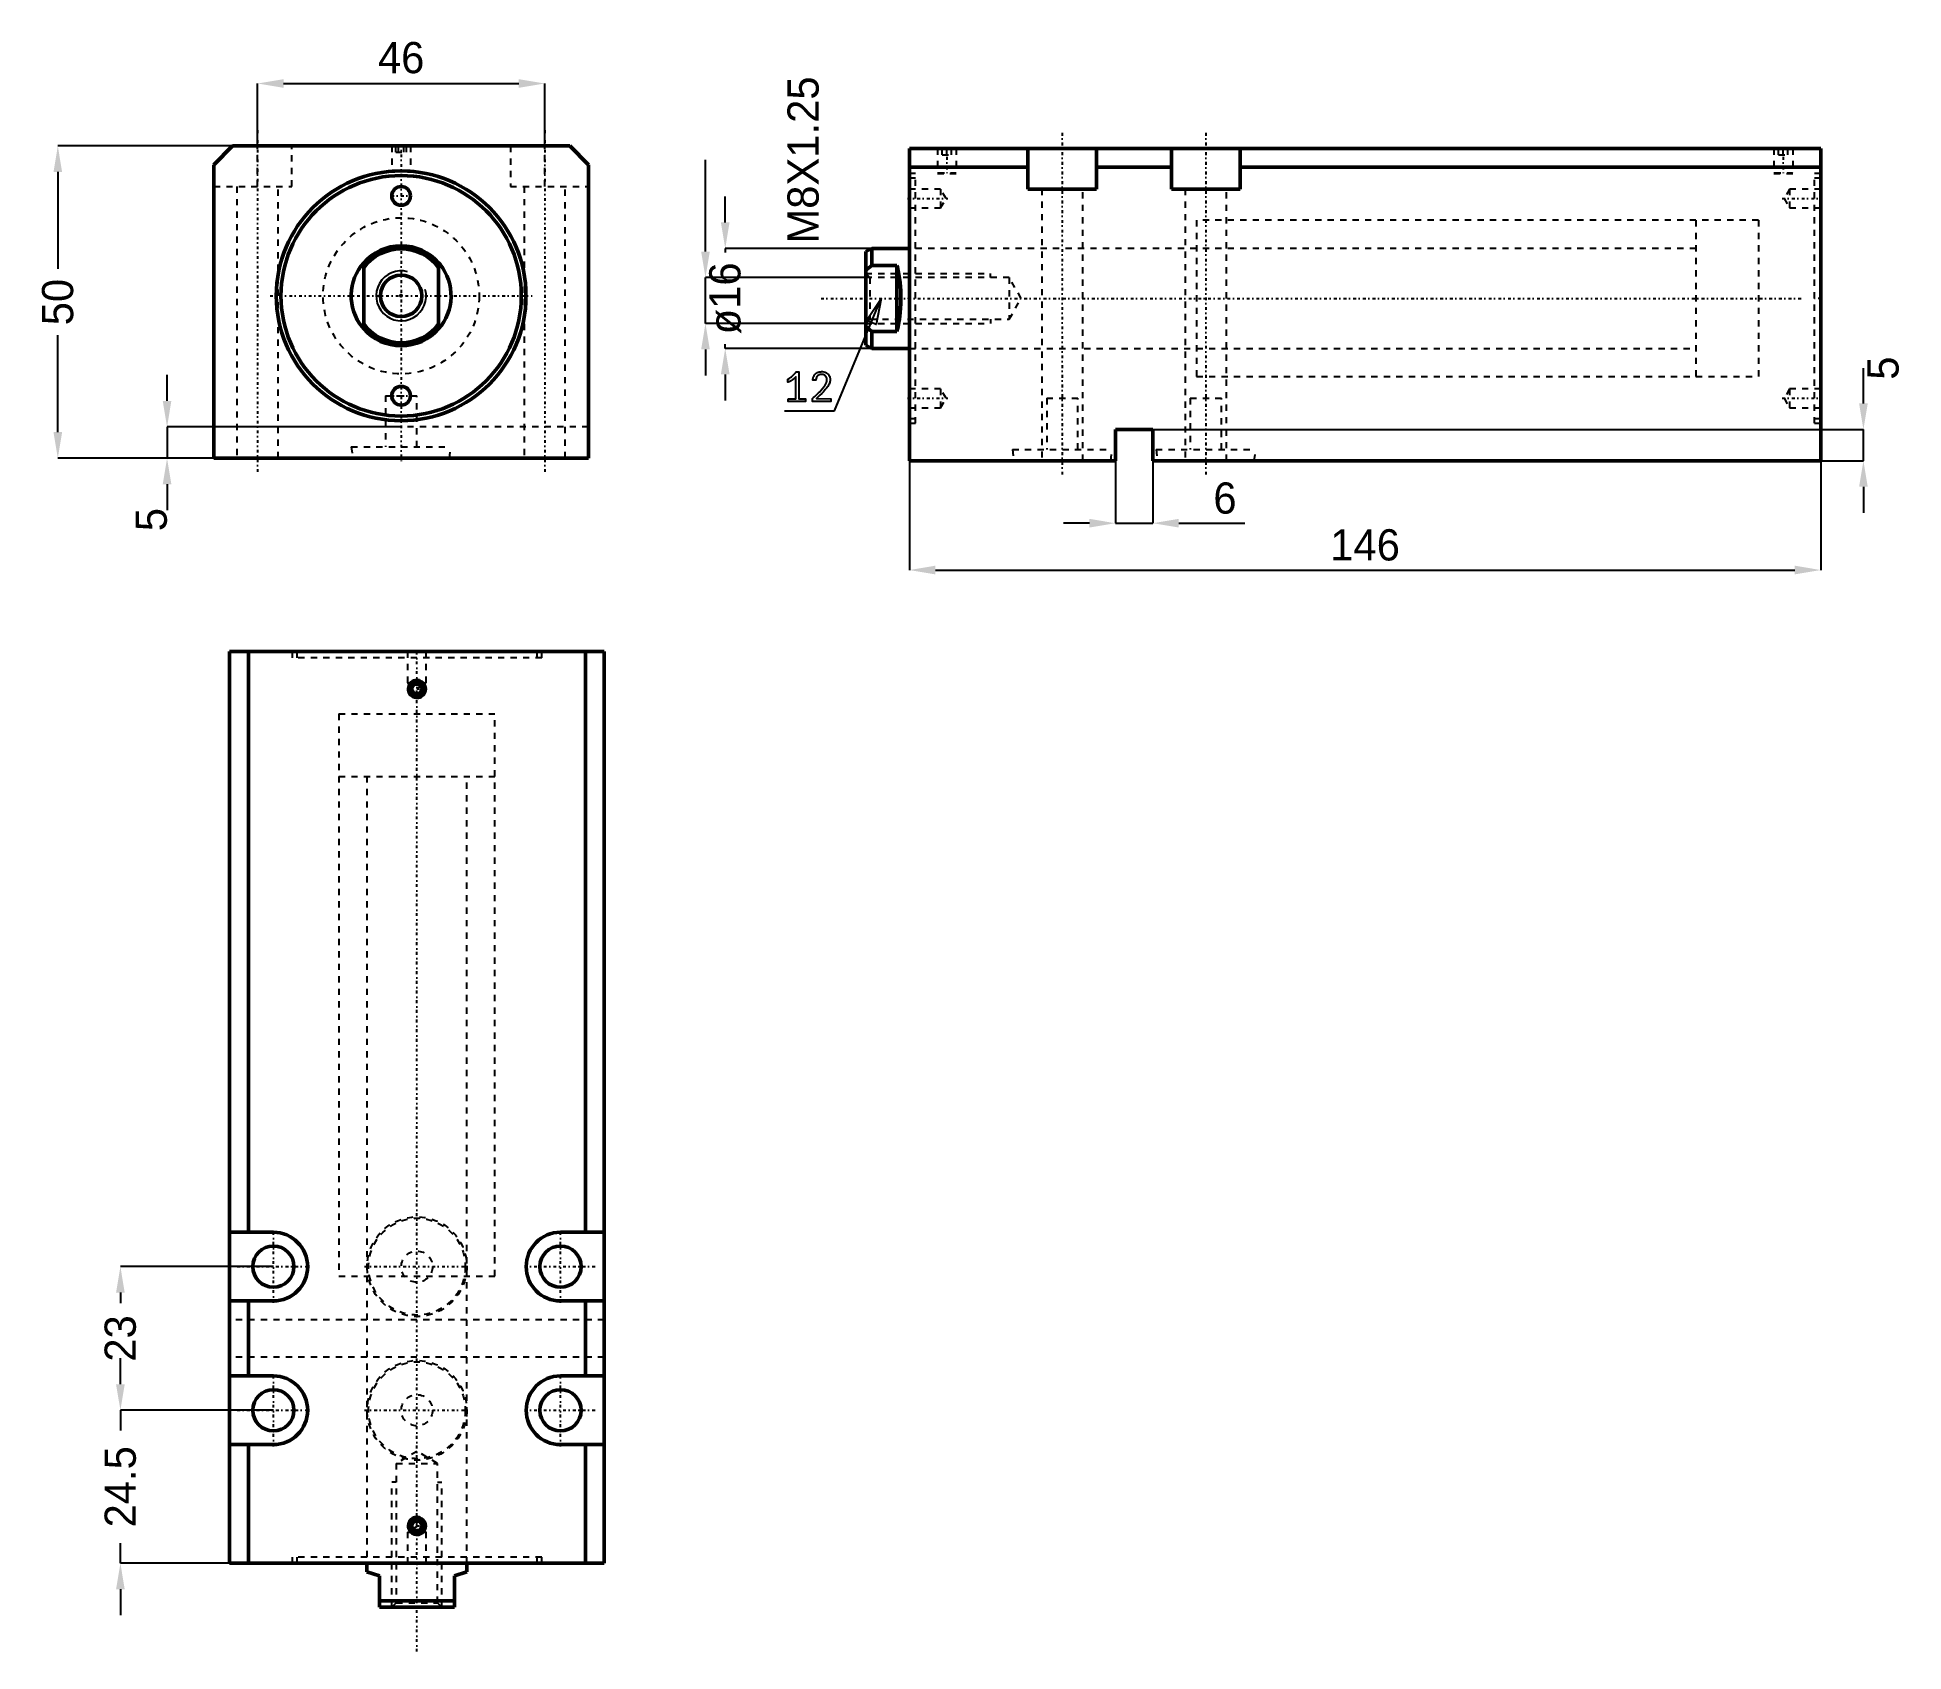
# Model space of a CAD drawing. Header units: millimetres. Extents: x -58 to 241, y -217 to 41.
import ezdxf

# ---------------------------------------------------------------- set-up
doc = ezdxf.new("R2010")
doc.units = ezdxf.units.MM
doc.linetypes.add('Center', pattern=[1.5, 0.45, -0.5, 0.05, -0.5])
doc.linetypes.add('Dashed', pattern=[2, 1, -1])
for name, color, linetype, lineweight in [('2d ConnectionPoints', 7, 'Continuous', 50), ('AM_0', 7, 'Continuous', 50), ('AM_5', 3, 'Continuous', 25), ('AM_7', 7, 'Center', 25), ('AM_9', 6, 'Dashed', 25)]:
    doc.layers.add(name, color=color, linetype=linetype, lineweight=lineweight)
doc.dimstyles.new('ISO-25', dxfattribs={"dimtxt": 2.5, "dimasz": 2.5, "dimexe": 1.25, "dimexo": 0.625, "dimtad": 1, "dimtxsty": 'Standard', "dimcen": 2.5, "dimadec": 0, "dimazin": 0, "dimtfac": 1, "dimtmove": 0, "dimatfit": 3, "dimfxl": 0, "dimarcsym": 0})

# ---------------------------------------------------------------- blocks, each defined once
blk = doc.blocks.new('1_JECX_MF_INLA_25_80_0_rod__0_in_JECX_MF_160_INLA_25_80_0__0')
at = {"layer": 'AM_0'}
for p, q in [((-6, -5.29), (-6, 5.29)), ((6, 5.29), (6, -5.29))]:
    blk.add_line(p, q, dxfattribs=at)
for points in [[(-6, 5.29), (-6.44, 4.75), (-6.83, 4.17), (-7.17, 3.56), (-7.45, 2.92), (-7.67, 2.26), (-7.84, 1.58), (-7.95, 0.89), (-8, 0.2), (-7.98, -0.5), (-7.91, -1.19), (-7.78, -1.88), (-7.58, -2.55), (-7.33, -3.2), (-7.02, -3.83), (-6.66, -4.43), (-6.25, -4.99), (-6, -5.29)], [(6, -5.29), (6.44, -4.75), (6.83, -4.17), (7.17, -3.56), (7.45, -2.92), (7.67, -2.26), (7.84, -1.58), (7.95, -0.89), (8, -0.2), (7.98, 0.5), (7.91, 1.19), (7.78, 1.88), (7.58, 2.55), (7.33, 3.2), (7.02, 3.83), (6.66, 4.43), (6.25, 4.99), (6, 5.29)]]:
    blk.add_lwpolyline(points, dxfattribs=at)
blk.add_circle((0, 0), 3.32, dxfattribs=at)
for radius, start, end in [(8, 41.4096, 138.5904), (7.5, 36.8699, 143.1301), (7.5, 216.8699, 323.1301), (8, 221.4096, 318.5904)]:
    blk.add_arc((0, 0), radius, start, end, dxfattribs=at)
at = {"layer": 'AM_5'}
blk.add_arc((0, 0), 4, 75, 15, dxfattribs=at)
blk = doc.blocks.new('2_JECX_MF_EXLA_25_80_0_body__0_in_JECX_MF_160_INLA_25_80_0__0')
at = {"layer": 'AM_0'}
for p, q in [((-27, 24), (-30, 21)), ((27, 24), (-27, 24)), ((30, 21), (27, 24)), ((-30, 21), (-30, -26)), ((30, -26), (30, 21)), ((-30, -26), (30, -26))]:
    blk.add_line(p, q, dxfattribs=at)
for centre, radius in [((0, 0), 20), ((0, 0), 19.25), ((0, 16), 1.5), ((0, -16), 1.5)]:
    blk.add_circle(centre, radius, dxfattribs=at)
at = {"layer": 'AM_5', "linetype": 'Dashed'}
for p, q in [((-1.5, 24), (-1.5, 20)), ((1.5, 24), (1.5, 20))]:
    blk.add_line(p, q, dxfattribs=at)
at = {"layer": 'AM_7'}
for p, q in [((-23, 26.5), (-23, -28.5)), ((0, 24.2), (0, -26.5)), ((23, 26.5), (23, -28.5)), ((-1.58, 16), (1.57, 16)), ((-21, 0), (21, 0)), ((-1.58, -16), (1.57, -16))]:
    blk.add_line(p, q, dxfattribs=at)
at = {"layer": 'AM_9'}
for p, q in [((-23, 17.5), (-23, 24)), ((-17.5, 17.5), (-17.5, 24)), ((-1.5, 24), (-1.35, 23.85)), ((-1.2, 24), (-1.35, 23.85)), ((-0.87, 23), (-0.87, 24)), ((-0.43, 23), (-0.43, 24)), ((0.43, 23), (0.43, 24)), ((0.87, 23), (0.87, 24)), ((1.35, 23.85), (1.2, 24)), ((1.35, 23.85), (1.5, 24)), ((17.5, 24), (17.5, 17.5)), ((23, 17.5), (23, 24)), ((1.35, 23.85), (-1.35, 23.85)), ((-0.87, 23), (0.87, 23)), ((-1.4, 20.1), (-1.5, 20)), ((-1.5, 20), (1.5, 20)), ((-1.4, 20.1), (-1.4, 20)), ((-1.4, 20.1), (1.4, 20.1)), ((1.4, 20), (1.4, 20.1)), ((1.5, 20), (1.4, 20.1)), ((-30, 17.5), (-17.5, 17.5)), ((-26.3, 17.5), (-26.3, -26)), ((-19.7, -26), (-19.7, 17.5)), ((17.5, 17.5), (30, 17.5)), ((19.7, 17.5), (19.7, -26)), ((26.3, -26), (26.3, 17.5)), ((-2.5, -16), (2.5, -16)), ((-2.5, -16), (-2.5, -24.2)), ((2.5, -24.2), (2.5, -16)), ((30, -21), (-30, -21)), ((-7.98, -24.2), (7.98, -24.2)), ((-7.98, -24.2), (-7.75, -26)), ((7.75, -26), (7.98, -24.2))]:
    blk.add_line(p, q, dxfattribs=at)
blk.add_circle((0, 0), 12.5, dxfattribs=at)
blk = doc.blocks.new('*D3')
at = {"layer": 'AM_5', "color": 0, "lineweight": -2}
for p, q in [((-23, 24), (-23, 34)), ((-18.83, 34), (18.83, 34)), ((23, 24), (23, 34))]:
    blk.add_line(p, q, dxfattribs=at)
at = {"layer": 'AM_5', "color": 0}
for points in [[(-18.83, 34.69), (-18.83, 33.31), (-23, 34)], [(18.83, 33.31), (18.83, 34.69), (23, 34)]]:
    blk.add_solid(points, dxfattribs=at)
at = {"layer": 'Defpoints', "color": 0}
for p in [(23, 34), (-23, 24), (23, 24)]:
    blk.add_point(p, dxfattribs=at)
at = {"layer": 'AM_5', "color": 0, "insert": (0, 38.11), "char_height": 5, "attachment_point": 5}
blk.add_mtext('46', dxfattribs=at)
blk = doc.blocks.new('*D4')
at = {"layer": 'AM_5', "color": 0, "lineweight": -2}
for p, q in [((-27, 24), (-55, 24)), ((-55, 19.83), (-55, 4.31)), ((-55, -21.83), (-55, -6.31)), ((-30, -26), (-55, -26))]:
    blk.add_line(p, q, dxfattribs=at)
at = {"layer": 'AM_5', "color": 0}
for points in [[(-54.31, 19.83), (-55.69, 19.83), (-55, 24)], [(-55.69, -21.83), (-54.31, -21.83), (-55, -26)]]:
    blk.add_solid(points, dxfattribs=at)
at = {"layer": 'Defpoints', "color": 0}
for p in [(-27, 24), (-55, -26), (-30, -26)]:
    blk.add_point(p, dxfattribs=at)
at = {"layer": 'AM_5', "color": 0, "insert": (-55, -1), "char_height": 5, "attachment_point": 5, "rotation": 90}
blk.add_mtext('50', dxfattribs=at)
blk = doc.blocks.new('*D5')
at = {"layer": 'AM_5', "color": 0, "lineweight": -2}
for p, q in [((-37.5, -16.83), (-37.5, -12.67)), ((0, -21), (-37.5, -21)), ((-37.5, -21), (-37.5, -26)), ((-30, -26), (-37.5, -26)), ((-37.5, -30.17), (-37.5, -34.33))]:
    blk.add_line(p, q, dxfattribs=at)
at = {"layer": 'AM_5', "color": 0}
for points in [[(-38.19, -16.83), (-36.81, -16.83), (-37.5, -21)], [(-36.81, -30.17), (-38.19, -30.17), (-37.5, -26)]]:
    blk.add_solid(points, dxfattribs=at)
at = {"layer": 'Defpoints', "color": 0}
for p in [(0, -21), (-37.5, -26), (-30, -26)]:
    blk.add_point(p, dxfattribs=at)
at = {"layer": 'AM_5', "color": 0, "insert": (-40, -35.83), "char_height": 5, "attachment_point": 5, "rotation": 90}
blk.add_mtext('5', dxfattribs=at)
blk = doc.blocks.new('1_JECX_MF_INLA_25_80_0_rod__0_in_JECX_MF_160_INLA_25_80_0__4')
at = {"layer": 'AM_0'}
for p, q in [((-8, 0), (-8, -1.35)), ((8, -1.35), (8, 0)), ((-6, -2), (-8, -1.35)), ((-6, -7), (-6, -2)), ((8, -1.35), (6, -2)), ((6, -2), (6, -7)), ((-6, -6), (6, -6)), ((-6, -7), (6, -7))]:
    blk.add_line(p, q, dxfattribs=at)
at = {"layer": 'AM_5', "linetype": 'Dashed'}
for p, q in [((-4, -7), (-4, 13)), ((-3.32, 13), (-4, 13)), ((3.32, 13), (4, 13)), ((4, -7), (4, 13))]:
    blk.add_line(p, q, dxfattribs=at)
at = {"layer": 'AM_9'}
for p, q in [((-12.5, 136), (12.5, 136)), ((-12.5, 136), (-12.5, 126)), ((12.5, 126), (12.5, 136)), ((-12.5, 126), (12.5, 126)), ((-8, 126), (-8, 0)), ((8, 0), (8, 126)), ((0, 17.92), (-3.32, 16)), ((-3.32, 16), (3.32, 16)), ((-3.32, 16), (-3.32, -6.32)), ((3.32, 16), (0, 17.92)), ((3.32, -6.32), (3.32, 16)), ((-3.32, -6.32), (-4, -7)), ((-3.32, -6.32), (3.32, -6.32)), ((4, -7), (3.32, -6.32))]:
    blk.add_line(p, q, dxfattribs=at)
blk = doc.blocks.new('2_JECX_MF_EXLA_25_80_0_body__0_in_JECX_MF_160_INLA_25_80_0__4')
at = {"layer": 'AM_0'}
for p, q in [((30, 146), (-30, 146)), ((-30, 146), (-30, 0)), ((-27, 146), (-27, 53)), ((27, 146), (27, 53)), ((30, 146), (30, 0)), ((-0.43, 140.75), (-0.87, 140)), ((0.43, 140.75), (-0.43, 140.75)), ((0.87, 140), (0.43, 140.75)), ((-0.87, 140), (-0.43, 139.25)), ((-0.43, 139.25), (0.43, 139.25)), ((0.43, 139.25), (0.87, 140)), ((-23, 53), (-30, 53)), ((30, 53), (23, 53)), ((-30, 42), (-23, 42)), ((-27, 42), (-27, 30)), ((23, 42), (30, 42)), ((27, 42), (27, 30)), ((-23, 30), (-30, 30)), ((30, 30), (23, 30)), ((-30, 19), (-23, 19)), ((-27, 19), (-27, 0)), ((23, 19), (30, 19)), ((27, 19), (27, 0)), ((-0.43, 6.75), (-0.87, 6)), ((-0.87, 6), (-0.43, 5.25)), ((0.43, 6.75), (-0.43, 6.75)), ((0.87, 6), (0.43, 6.75)), ((0.43, 5.25), (0.87, 6)), ((-0.43, 5.25), (0.43, 5.25)), ((30, 0), (-30, 0))]:
    blk.add_line(p, q, dxfattribs=at)
for centre, radius in [((0, 140), 1.35), ((0, 140), 1.2), ((-23, 47.5), 3.3), ((23, 47.5), 3.3), ((-23, 24.5), 3.3), ((23, 24.5), 3.3), ((0, 6), 1.35), ((0, 6), 1.2)]:
    blk.add_circle(centre, radius, dxfattribs=at)
for centre, start, end in [((-23, 47.5), 270, 90), ((23, 47.5), 90, 270), ((-23, 24.5), 270, 90), ((23, 24.5), 90, 270)]:
    blk.add_arc(centre, 5.5, start, end, dxfattribs=at)
at = {"layer": 'AM_5'}
for centre in [(0, 140), (0, 6)]:
    blk.add_arc(centre, 1.5, 75, 15, dxfattribs=at)
at = {"layer": 'AM_7'}
for p, q in [((0, -14.15), (0, 146.29)), ((-1.58, 140), (1.57, 140)), ((-23, 41.73), (-23, 53.27)), ((23, 41.73), (23, 53.27)), ((-28.78, 47.5), (-17.23, 47.5)), ((-8.38, 47.5), (8.38, 47.5)), ((17.23, 47.5), (28.77, 47.5)), ((-23, 18.72), (-23, 30.27)), ((23, 18.72), (23, 30.27)), ((-28.78, 24.5), (-17.23, 24.5)), ((-8.38, 24.5), (8.38, 24.5)), ((17.23, 24.5), (28.77, 24.5)), ((-1.58, 6), (1.57, 6))]:
    blk.add_line(p, q, dxfattribs=at)
at = {"layer": 'AM_9'}
for p, q in [((-20, 146), (-20, 145)), ((20, 145), (-20, 145)), ((-19.25, 146), (-19.25, 145)), ((-1.5, 146), (-1.5, 141)), ((1.5, 141), (1.5, 146)), ((19.25, 145), (19.25, 146)), ((20, 145), (20, 146)), ((-1.5, 141), (0, 140.13)), ((-1.5, 141), (1.5, 141)), ((0, 140.13), (1.5, 141)), ((-12.5, 136), (12.5, 136)), ((-12.5, 136), (-12.5, 46)), ((12.5, 46), (12.5, 136)), ((-12.5, 46), (12.5, 46)), ((-8, 46), (-8, 0)), ((8, 0), (8, 46)), ((30, 39), (-30, 39)), ((30, 33), (-30, 33)), ((0, 5.87), (-1.5, 5)), ((-1.5, 5), (-1.5, 0)), ((-1.5, 5), (1.5, 5)), ((1.5, 5), (0, 5.87)), ((1.5, 0), (1.5, 5)), ((20, 1), (-20, 1)), ((-20, 1), (-20, 0)), ((-19.25, 1), (-19.25, 0)), ((19.25, 0), (19.25, 1)), ((20, 0), (20, 1))]:
    blk.add_line(p, q, dxfattribs=at)
for centre, radius in [((0, 140), 1.4), ((0, 47.5), 7.98), ((0, 47.5), 7.75), ((0, 47.5), 2.5), ((0, 24.5), 7.98), ((0, 24.5), 7.75), ((0, 24.5), 2.5), ((0, 6), 1.4)]:
    blk.add_circle(centre, radius, dxfattribs=at)
blk = doc.blocks.new('*D11')
at = {"layer": 'AM_5', "color": 0, "lineweight": -2}
for p, q in [((-20.47, -155.45), (-44.97, -155.45)), ((-44.97, -159.61), (-44.97, -161.28)), ((-44.97, -174.28), (-44.97, -172.61)), ((-20.47, -178.45), (-44.97, -178.45))]:
    blk.add_line(p, q, dxfattribs=at)
at = {"layer": 'AM_5', "color": 0}
for points in [[(-45.67, -159.61), (-44.28, -159.61), (-44.97, -155.45)], [(-45.67, -174.28), (-44.28, -174.28), (-44.97, -178.45)]]:
    blk.add_solid(points, dxfattribs=at)
at = {"layer": 'Defpoints', "color": 0}
for p in [(-44.97, -155.45), (-20.47, -155.45), (-20.47, -178.45)]:
    blk.add_point(p, dxfattribs=at)
at = {"layer": 'AM_5', "color": 0, "insert": (-44.97, -166.95), "char_height": 5, "attachment_point": 5, "rotation": 90}
blk.add_mtext('23', dxfattribs=at)
blk = doc.blocks.new('*D12')
at = {"layer": 'AM_5', "color": 0, "lineweight": -2}
for p, q in [((-44.97, -174.28), (-44.97, -170.11)), ((-20.47, -178.45), (-44.97, -178.45)), ((-44.97, -178.45), (-44.97, -181.7)), ((-44.97, -202.95), (-44.97, -199.7)), ((-27.47, -202.95), (-44.97, -202.95)), ((-44.97, -207.11), (-44.97, -211.28))]:
    blk.add_line(p, q, dxfattribs=at)
at = {"layer": 'AM_5', "color": 0}
for points in [[(-45.67, -174.28), (-44.28, -174.28), (-44.97, -178.45)], [(-45.67, -207.11), (-44.28, -207.11), (-44.97, -202.95)]]:
    blk.add_solid(points, dxfattribs=at)
at = {"layer": 'Defpoints', "color": 0}
for p in [(-20.47, -178.45), (-44.97, -202.95), (-27.47, -202.95)]:
    blk.add_point(p, dxfattribs=at)
at = {"layer": 'AM_5', "color": 0, "insert": (-44.97, -190.7), "char_height": 5, "attachment_point": 5, "rotation": 90}
blk.add_mtext('24.5', dxfattribs=at)
blk = doc.blocks.new('1_JECX_MF_INLA_25_80_0_rod__0_in_JECX_MF_160_INLA_25_80_0__2')
at = {"layer": 'AM_0'}
for p, q in [((-6, 8), (-7, 7.5)), ((-7, 7.5), (-7, -7.5)), ((0, 8), (-6, 8)), ((-6, 8), (-6, 5.29)), ((-6, 5.29), (-7, 4.5)), ((-2, 5.29), (-6, 5.29)), ((-2, 5.29), (-2, -5.29)), ((-7, -4.5), (-6, -5.29)), ((-6, -5.29), (-2, -5.29)), ((-6, -5.29), (-6, -8)), ((-7, -7.5), (-6, -8)), ((-6, -8), (0, -8))]:
    blk.add_line(p, q, dxfattribs=at)
blk.add_lwpolyline([(-2, -5.29), (-1.86, -4.75), (-1.73, -4.17), (-1.62, -3.56), (-1.53, -2.92), (-1.46, -2.26), (-1.4, -1.58), (-1.37, -0.89), (-1.35, -0.2), (-1.36, 0.5), (-1.38, 1.19), (-1.42, 1.88), (-1.49, 2.55), (-1.57, 3.2), (-1.67, 3.83), (-1.78, 4.43), (-1.92, 4.99), (-2, 5.29)], dxfattribs=at)
at = {"layer": 'AM_5', "linetype": 'Dashed'}
for p, q in [((-7, 4), (13, 4)), ((13, 3.32), (13, 4)), ((-7, -4), (13, -4)), ((13, -3.32), (13, -4))]:
    blk.add_line(p, q, dxfattribs=at)
at = {"layer": 'AM_7'}
blk.add_line((-14.15, 0), (143.15, 0), dxfattribs=at)
at = {"layer": 'AM_9'}
for p, q in [((136, 12.5), (126, 12.5)), ((126, 12.5), (126, -12.5)), ((136, 12.5), (136, -12.5)), ((126, 8), (0, 8)), ((-6.32, 3.32), (-7, 4)), ((16, 3.32), (-6.32, 3.32)), ((-6.32, 3.32), (-6.32, -3.32)), ((17.92, 0), (16, 3.32)), ((16, 3.32), (16, -3.32)), ((16, -3.32), (17.92, 0)), ((-7, -4), (-6.32, -3.32)), ((-6.32, -3.32), (16, -3.32)), ((0, -8), (126, -8)), ((126, -12.5), (136, -12.5))]:
    blk.add_line(p, q, dxfattribs=at)
blk = doc.blocks.new('2_JECX_MF_EXLA_25_80_0_body__0_in_JECX_MF_160_INLA_25_80_0__2')
at = {"layer": 'AM_0'}
for p, q in [((0, -26), (0, 24)), ((146, 24), (0, 24)), ((19, 24), (19, 17.5)), ((30, 17.5), (30, 24)), ((42, 24), (42, 17.5)), ((53, 17.5), (53, 24)), ((146, -26), (146, 24)), ((19, 21), (0, 21)), ((42, 21), (30, 21)), ((146, 21), (53, 21)), ((19, 17.5), (30, 17.5)), ((42, 17.5), (53, 17.5)), ((33, -21), (33, -26)), ((39, -21), (33, -21)), ((39, -26), (39, -21)), ((33, -26), (0, -26)), ((146, -26), (39, -26))]:
    blk.add_line(p, q, dxfattribs=at)
at = {"layer": 'AM_5', "linetype": 'Dashed'}
for p, q in [((4.5, 24), (4.5, 20)), ((7.5, 24), (7.5, 20)), ((138.5, 24), (138.5, 20)), ((141.5, 24), (141.5, 20))]:
    blk.add_line(p, q, dxfattribs=at)
at = {"layer": 'AM_7'}
for p, q in [((6, 24.2), (6, 19.8)), ((24.5, 26.5), (24.5, -28.5)), ((47.5, 26.5), (47.5, -28.5)), ((140, 24.2), (140, 19.8)), ((-0.29, 16), (6.16, 16)), ((139.84, 16), (146.29, 16)), ((146.05, 0), (144.95, 0)), ((-0.29, -16), (6.16, -16)), ((139.84, -16), (146.29, -16))]:
    blk.add_line(p, q, dxfattribs=at)
at = {"layer": 'AM_9'}
for p, q in [((4.5, 24), (4.65, 23.85)), ((4.8, 24), (4.65, 23.85)), ((5.25, 23), (5.25, 24)), ((6, 23), (6, 24)), ((6.75, 23), (6.75, 24)), ((7.35, 23.85), (7.2, 24)), ((7.35, 23.85), (7.5, 24)), ((138.5, 24), (138.65, 23.85)), ((138.8, 24), (138.65, 23.85)), ((139.25, 23), (139.25, 24)), ((140, 23), (140, 24)), ((140.75, 23), (140.75, 24)), ((141.35, 23.85), (141.2, 24)), ((141.35, 23.85), (141.5, 24)), ((7.35, 23.85), (4.65, 23.85)), ((5.25, 23), (6.75, 23)), ((141.35, 23.85), (138.65, 23.85)), ((139.25, 23), (140.75, 23)), ((1, 20), (0, 20)), ((1, 19.25), (0, 19.25)), ((1, -20), (1, 20)), ((4.6, 20.1), (4.5, 20)), ((4.5, 20), (7.5, 20)), ((4.6, 20.1), (4.6, 20)), ((4.6, 20.1), (7.4, 20.1)), ((7.4, 20), (7.4, 20.1)), ((7.5, 20), (7.4, 20.1)), ((138.6, 20.1), (138.5, 20)), ((138.5, 20), (141.5, 20)), ((138.6, 20.1), (138.6, 20)), ((138.6, 20.1), (141.4, 20.1)), ((141.4, 20), (141.4, 20.1)), ((141.5, 20), (141.4, 20.1)), ((145, -20), (145, 20)), ((146, 20), (145, 20)), ((146, 19.25), (145, 19.25)), ((5, 17.5), (0, 17.5)), ((5.87, 16), (5, 17.5)), ((5, 17.5), (5, 14.5)), ((5, 14.5), (5.87, 16)), ((21.2, 17.5), (21.2, -26)), ((27.8, -26), (27.8, 17.5)), ((44.2, 17.5), (44.2, -26)), ((50.8, -26), (50.8, 17.5)), ((141, 17.5), (140.13, 16)), ((140.13, 16), (141, 14.5)), ((146, 17.5), (141, 17.5)), ((141, 17.5), (141, 14.5)), ((0, 14.5), (5, 14.5)), ((136, 12.5), (46, 12.5)), ((46, 12.5), (46, -12.5)), ((136, 12.5), (136, -12.5)), ((141, 14.5), (146, 14.5)), ((46, 8), (0, 8)), ((0, -8), (46, -8)), ((5, -14.5), (0, -14.5)), ((5.87, -16), (5, -14.5)), ((5, -14.5), (5, -17.5)), ((46, -12.5), (136, -12.5)), ((141, -14.5), (140.13, -16)), ((146, -14.5), (141, -14.5)), ((141, -14.5), (141, -17.5)), ((0, -17.5), (5, -17.5)), ((5, -17.5), (5.87, -16)), ((22, -16), (27, -16)), ((22, -16), (22, -24.2)), ((27, -24.2), (27, -16)), ((45, -16), (50, -16)), ((45, -16), (45, -24.2)), ((50, -24.2), (50, -16)), ((140.13, -16), (141, -17.5)), ((141, -17.5), (146, -17.5)), ((0, -19.25), (1, -19.25)), ((0, -20), (1, -20)), ((145, -19.25), (146, -19.25)), ((145, -20), (146, -20)), ((16.52, -24.2), (32.48, -24.2)), ((16.52, -24.2), (16.75, -26)), ((32.25, -26), (32.48, -24.2)), ((39.52, -24.2), (55.48, -24.2)), ((39.52, -24.2), (39.75, -26)), ((55.25, -26), (55.48, -24.2))]:
    blk.add_line(p, q, dxfattribs=at)
blk = doc.blocks.new('*D21')
at = {"layer": 'AM_5', "color": 0, "lineweight": -2}
for p, q in [((81.42, -26.41), (81.42, -43.91)), ((227.42, -26.41), (227.42, -43.91)), ((85.58, -43.91), (223.25, -43.91))]:
    blk.add_line(p, q, dxfattribs=at)
at = {"layer": 'AM_5', "color": 0}
for points in [[(85.58, -43.21), (85.58, -44.6), (81.42, -43.91)], [(223.25, -43.21), (223.25, -44.6), (227.42, -43.91)]]:
    blk.add_solid(points, dxfattribs=at)
at = {"layer": 'Defpoints', "color": 0}
for p in [(81.42, -26.41), (227.42, -26.41), (227.42, -43.91)]:
    blk.add_point(p, dxfattribs=at)
at = {"layer": 'AM_5', "color": 0, "insert": (154.42, -39.91), "char_height": 5, "attachment_point": 5}
blk.add_mtext('146', dxfattribs=at)
blk = doc.blocks.new('*D22')
at = {"layer": 'AM_5', "color": 0, "lineweight": -2}
for p, q in [((51.92, 11.76), (51.92, 15.92)), ((75.42, 7.59), (51.92, 7.59)), ((51.92, 7.59), (51.92, 6.92)), ((51.92, -8.41), (51.92, -7.74)), ((75.42, -8.41), (51.92, -8.41)), ((51.92, -12.58), (51.92, -16.74))]:
    blk.add_line(p, q, dxfattribs=at)
at = {"layer": 'AM_5', "color": 0}
for points in [[(51.22, 11.76), (52.61, 11.76), (51.92, 7.59)], [(51.22, -12.58), (52.61, -12.58), (51.92, -8.41)]]:
    blk.add_solid(points, dxfattribs=at)
at = {"layer": 'Defpoints', "color": 0}
for p in [(51.92, 7.59), (75.42, 7.59), (75.42, -8.41)]:
    blk.add_point(p, dxfattribs=at)
at = {"layer": 'AM_5', "color": 0, "insert": (51.92, -0.41), "char_height": 5, "attachment_point": 5, "rotation": 90}
blk.add_mtext('ø16', dxfattribs=at)
blk = doc.blocks.new('*D23')
at = {"layer": 'AM_5', "color": 0, "lineweight": -2}
for p, q in [((114.42, -21.41), (114.42, -36.41)), ((120.42, -26.41), (120.42, -36.41)), ((110.25, -36.41), (106.08, -36.41)), ((114.42, -36.41), (120.42, -36.41)), ((124.58, -36.41), (135.14, -36.41))]:
    blk.add_line(p, q, dxfattribs=at)
at = {"layer": 'AM_5', "color": 0}
for points in [[(110.25, -35.71), (110.25, -37.1), (114.42, -36.41)], [(124.58, -35.71), (124.58, -37.1), (120.42, -36.41)]]:
    blk.add_solid(points, dxfattribs=at)
at = {"layer": 'Defpoints', "color": 0}
for p in [(114.42, -21.41), (120.42, -26.41), (120.42, -36.41)]:
    blk.add_point(p, dxfattribs=at)
at = {"layer": 'AM_5', "color": 0, "insert": (131.97, -32.41), "char_height": 5, "attachment_point": 5}
blk.add_mtext('6', dxfattribs=at)
blk = doc.blocks.new('*D24')
at = {"layer": 'AM_5', "color": 0, "lineweight": -2}
for p, q in [((234.25, -17.24), (234.25, -11.58)), ((114.42, -21.41), (234.25, -21.41)), ((234.25, -26.41), (234.25, -21.41)), ((120.42, -26.41), (234.25, -26.41)), ((234.25, -30.58), (234.25, -34.74))]:
    blk.add_line(p, q, dxfattribs=at)
at = {"layer": 'AM_5', "color": 0}
for points in [[(233.56, -17.24), (234.94, -17.24), (234.25, -21.41)], [(233.56, -30.58), (234.94, -30.58), (234.25, -26.41)]]:
    blk.add_solid(points, dxfattribs=at)
at = {"layer": 'Defpoints', "color": 0}
for p in [(114.42, -21.41), (120.42, -26.41), (234.25, -26.41)]:
    blk.add_point(p, dxfattribs=at)
at = {"layer": 'AM_5', "color": 0, "insert": (237.42, -11.58), "char_height": 5, "attachment_point": 5, "rotation": 90}
blk.add_mtext('5', dxfattribs=at)
blk = doc.blocks.new('*D25')
at = {"layer": 'AM_5', "color": 0, "lineweight": -2}
for p, q in [((48.75, 7.08), (48.75, 21.75)), ((75.09, 2.92), (48.75, 2.92)), ((48.75, -4.41), (48.75, 2.92)), ((74.42, -4.41), (48.75, -4.41)), ((48.75, -8.58), (48.75, -12.74))]:
    blk.add_line(p, q, dxfattribs=at)
at = {"layer": 'AM_5', "color": 0}
for points in [[(48.06, 7.08), (49.44, 7.08), (48.75, 2.92)], [(48.06, -8.58), (49.44, -8.58), (48.75, -4.41)]]:
    blk.add_solid(points, dxfattribs=at)
at = {"layer": 'Defpoints', "color": 0}
for p in [(75.09, 2.92), (48.75, -4.41), (74.42, -4.41)]:
    blk.add_point(p, dxfattribs=at)
at = {"layer": 'AM_5', "color": 0, "insert": (64.42, 21.75), "char_height": 5, "attachment_point": 5, "rotation": 90}
blk.add_mtext('M8X1.25', dxfattribs=at)

msp = doc.modelspace()

# ---------------------------------------------------------------- linework, layer by layer
at = {"layer": '2d ConnectionPoints'}
for p in [(0, 0), (81.417, -0.408), (2.529, -202.948)]:
    msp.add_point(p, dxfattribs=at)
at = {"layer": 'AM_5'}
for p, q in [((69.417, -18.408), (76.917, -0.408)), ((61.417, -18.408), (69.417, -18.408))]:
    msp.add_line(p, q, dxfattribs=at)
for points in [[(76.917, -0.408), (76.083, -4.575), (74.545, -3.934), (76.917, -0.408)], [(62.025, -16.492), (63.221, -16.492), (63.221, -12.976), (63.221, -12.976), (63.156, -13.041), (63.047, -13.142), (63.047, -13.142), (62.924, -13.247), (62.834, -13.32), (62.834, -13.32), (62.74, -13.393), (62.598, -13.496), (62.598, -13.496), (62.455, -13.592), (62.359, -13.652), (62.359, -13.652), (62.266, -13.706), (62.136, -13.772), (62.136, -13.772), (62.018, -13.819), (61.947, -13.84), (61.947, -13.346), (61.947, -13.346), (62.035, -13.304), (62.175, -13.224), (62.175, -13.224), (62.323, -13.124), (62.426, -13.046), (62.426, -13.046), (62.529, -12.962), (62.68, -12.833), (62.68, -12.833), (62.825, -12.698), (62.918, -12.605), (62.918, -12.605), (63.007, -12.514), (63.125, -12.386), (63.125, -12.386), (63.227, -12.268), (63.286, -12.196), (63.702, -12.196), (63.702, -16.492), (64.787, -16.492), (64.787, -16.908), (62.025, -16.908), (62.025, -16.492)], [(66.064, -16.297), (66.064, -16.297), (66.278, -16.102), (66.583, -15.816), (66.583, -15.816), (66.868, -15.539), (67.048, -15.36), (67.048, -15.36), (67.221, -15.179), (67.468, -14.895), (67.468, -14.895), (67.7, -14.595), (67.848, -14.386), (67.848, -14.386), (67.978, -14.179), (68.118, -13.883), (68.118, -13.883), (68.194, -13.605), (68.209, -13.431), (68.209, -13.431), (68.204, -13.333), (68.181, -13.195), (68.181, -13.195), (68.138, -13.066), (68.098, -12.986), (68.098, -12.986), (68.051, -12.911), (67.967, -12.813), (67.967, -12.813), (67.868, -12.73), (67.794, -12.683), (67.794, -12.683), (67.715, -12.645), (67.589, -12.603), (67.589, -12.603), (67.455, -12.58), (67.36, -12.576), (67.36, -12.576), (67.256, -12.581), (67.108, -12.604), (67.108, -12.604), (66.971, -12.647), (66.886, -12.687), (66.886, -12.687), (66.806, -12.735), (66.701, -12.822), (66.701, -12.822), (66.611, -12.927), (66.561, -13.007), (66.561, -13.007), (66.519, -13.094), (66.473, -13.236), (66.473, -13.236), (66.448, -13.391), (66.444, -13.502), (65.956, -13.502), (65.956, -13.502), (65.964, -13.336), (66.003, -13.104), (66.003, -13.104), (66.077, -12.893), (66.145, -12.765), (66.145, -12.765), (66.225, -12.647), (66.366, -12.493), (66.366, -12.493), (66.531, -12.366), (66.653, -12.297), (66.653, -12.297), (66.784, -12.239), (66.99, -12.177), (66.99, -12.177), (67.208, -12.144), (67.36, -12.137), (67.36, -12.137), (67.503, -12.143), (67.709, -12.175), (67.709, -12.175), (67.906, -12.233), (68.033, -12.287), (68.033, -12.287), (68.153, -12.352), (68.314, -12.471), (68.314, -12.471), (68.452, -12.616), (68.532, -12.726), (68.532, -12.726), (68.599, -12.846), (68.672, -13.041), (68.672, -13.041), (68.711, -13.255), (68.719, -13.408), (68.719, -13.408), (68.708, -13.581), (68.65, -13.848), (68.65, -13.848), (68.542, -14.122), (68.443, -14.308), (68.443, -14.308), (68.328, -14.494), (68.143, -14.763), (68.143, -14.763), (67.941, -15.02), (67.797, -15.184), (67.797, -15.184), (67.643, -15.352), (67.383, -15.623), (67.383, -15.623), (67.09, -15.918), (66.876, -16.128), (66.532, -16.466), (68.859, -16.47), (68.859, -16.908), (65.891, -16.908), (65.891, -16.453), (66.064, -16.297)]]:
    msp.add_lwpolyline(points, dxfattribs=at)

# ---------------------------------------------------------------- block references
for name, p in [('2_JECX_MF_EXLA_25_80_0_body__0_in_JECX_MF_160_INLA_25_80_0__0', (0, 0)), ('2_JECX_MF_EXLA_25_80_0_body__0_in_JECX_MF_160_INLA_25_80_0__2', (81.417, -0.408)), ('1_JECX_MF_INLA_25_80_0_rod__0_in_JECX_MF_160_INLA_25_80_0__2', (81.417, -0.408)), ('1_JECX_MF_INLA_25_80_0_rod__0_in_JECX_MF_160_INLA_25_80_0__0', (0, 0)), ('2_JECX_MF_EXLA_25_80_0_body__0_in_JECX_MF_160_INLA_25_80_0__4', (2.529, -202.948)), ('1_JECX_MF_INLA_25_80_0_rod__0_in_JECX_MF_160_INLA_25_80_0__4', (2.529, -202.948))]:
    msp.add_blockref(name, p)

# ---------------------------------------------------------------- dimensions: what is measured, and where the dimension line sits
for base, p1, p2, text, picture, middle in [((23, 34), (-23, 24), (23, 24), '46', '*D3', (0, 34)), ((120.417, -36.408), (114.417, -21.408), (120.417, -26.408), '6', '*D23', (131.972, -36.408)), ((227.417, -43.908), (81.417, -26.408), (227.417, -26.408), '146', '*D21', (154.417, -43.908))]:
    dim = msp.add_linear_dim(base=base, p1=p1, p2=p2, text=text, dimstyle='ISO-25', override={"dimtxt": 5, "dimasz": 4.166667, "dimexe": 0, "dimexo": 0, "dimgap": 1.5}, dxfattribs=at)
    dim.commit()
    dim.dimension.update_dxf_attribs({"geometry": picture, "text_midpoint": middle, "dimtype": 160})
for base, p1, p2, text, picture, middle in [((48.75, -4.408), (75.093, 2.915), (74.417, -4.408), 'M8X1.25', '*D25', (64.417, 21.748)), ((-55, -26), (-27, 24), (-30, -26), '50', '*D4', (-55, -1)), ((51.917, 7.592), (75.417, -8.408), (75.417, 7.592), 'ø16', '*D22', (51.917, -0.408)), ((234.25, -26.408), (114.417, -21.408), (120.417, -26.408), '5', '*D24', (237.417, -11.575)), ((-37.5, -26), (0, -21), (-30, -26), '5', '*D5', (-40, -35.833)), ((-44.971, -155.448), (-20.471, -178.448), (-20.471, -155.448), '23', '*D11', (-44.971, -166.948)), ((-44.971, -202.948), (-20.471, -178.448), (-27.471, -202.948), '24.5', '*D12', (-44.971, -190.698))]:
    dim = msp.add_linear_dim(base=base, p1=p1, p2=p2, angle=90, text=text, dimstyle='ISO-25', override={"dimtxt": 5, "dimasz": 4.166667, "dimexe": 0, "dimexo": 0, "dimgap": 1.5}, dxfattribs=at)
    dim.commit()
    dim.dimension.update_dxf_attribs({"geometry": picture, "text_midpoint": middle, "dimtype": 160, "text_rotation": 90})

doc.saveas('drawing.dxf')
